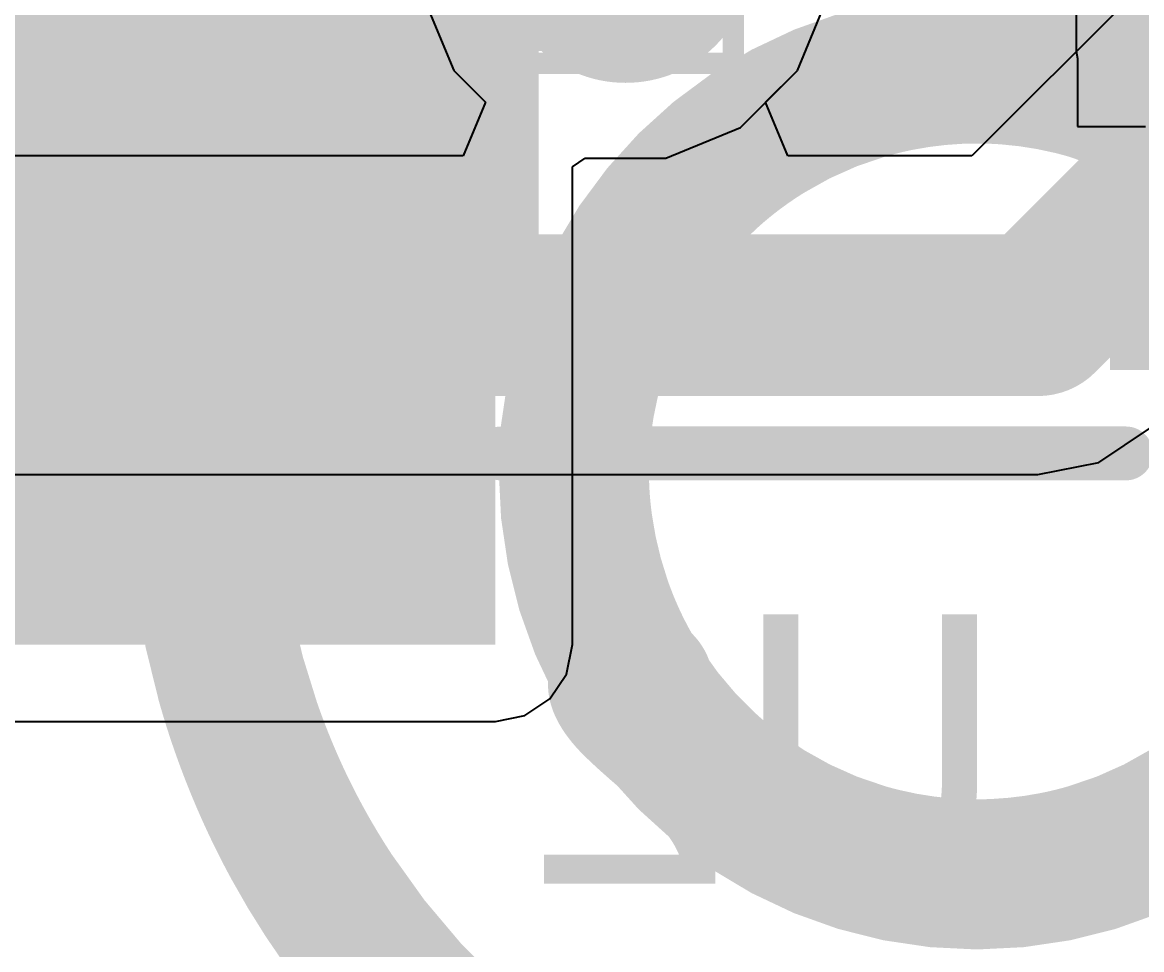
# Model space of a CAD drawing. Header units: inches. Extents: x -1.1 to 11.7, y -0.3 to 2.8.
# Drawn here: x 0.0886 to 0.1925, y 0.3099 to 0.396 of the extents above; entities that cross this region are included whole.
import ezdxf

# ---------------------------------------------------------------- set-up
doc = ezdxf.new("R2010")
doc.units = ezdxf.units.IN
doc.header["$MEASUREMENT"] = 0
for name, color, linetype in [('Bottom Layer', 5, 'Continuous'), ('Bottom Overlay', 54, 'Continuous'), ('Bottom Paste', 16, 'Continuous'), ('Bottom Solder', 6, 'Continuous'), ('Dimensions', 6, 'Continuous'), ('Drill Drawing', 1, 'Continuous'), ('Top Layer', 1, 'Continuous')]:
    doc.layers.add(name, color=color, linetype=linetype)
doc.styles.add('Arial', font='', dxfattribs={"height": 0.2})
doc.styles.get('Arial').set_extended_font_data('Arial')

# ---------------------------------------------------------------- blocks, each defined once
blk = doc.blocks.new('TSOT_23_8_B_29')
at = {"layer": 'Bottom Layer'}
for points in [[(0.0718504, 0.02952755), (0.0305118, 0.02952755), (0.0305118, 0.04724405), (0.0718504, 0.04724405)], [(0.0718504, 0.00393695), (0.0305118, 0.00393695), (0.0305118, 0.02165345), (0.0718504, 0.02165345)]]:
    blk.add_hatch(color=5, dxfattribs=at).paths.add_polyline_path(points)
at = {"layer": 'Bottom Paste'}
for points in [[(0.0718504, 0.02952755), (0.0305118, 0.02952755), (0.0305118, 0.04724405), (0.0718504, 0.04724405)], [(0.0718504, 0.00393695), (0.0305118, 0.00393695), (0.0305118, 0.02165345), (0.0718504, 0.02165345)]]:
    blk.add_hatch(color=16, dxfattribs=at).paths.add_polyline_path(points)
at = {"layer": 'Bottom Solder'}
for points in [[(-0.0265118, 0.02552755), (-0.0758504, 0.02552755), (-0.0758504, 0.05124405), (-0.0265118, 0.05124405)], [(0.0758504, 0.02552755), (0.0265118, 0.02552755), (0.0265118, 0.05124405), (0.0758504, 0.05124405)], [(-0.0265118, -6.305e-05), (-0.0758504, -6.305e-05), (-0.0758504, 0.02565345), (-0.0265118, 0.02565345)], [(0.0758504, -6.305e-05), (0.0265118, -6.305e-05), (0.0265118, 0.02565345), (0.0758504, 0.02565345)]]:
    blk.add_hatch(color=6, dxfattribs=at).paths.add_polyline_path(points)
at = {"layer": 'Bottom Overlay', "const_width": 0.005}
for points in [[(0.03, 0.0589999), (-0.028, 0.0589999)], [(0.023, 0.0589999), (-0.024, 0.0589999)]]:
    blk.add_lwpolyline(points, dxfattribs=at)
at = {"layer": 'Bottom Overlay', "const_width": 0.0025}
for points in [[(-0.02925, 0.0589999, 1), (-0.02675, 0.0589999, 1)], [(-0.02525, 0.0589999, 1), (-0.02275, 0.0589999, 1)], [(0.02175, 0.0589999, 1), (0.02425, 0.0589999, 1)], [(0.02875, 0.0589999, 1), (0.03125, 0.0589999, 1)]]:
    blk.add_lwpolyline(points, format="xyb", close=True, dxfattribs=at)

msp = doc.modelspace()

# ---------------------------------------------------------------- hatches: boundary and pattern name
at = {"layer": 'Bottom Layer'}
h = msp.add_hatch(color=5, dxfattribs=at)
edge = h.paths.add_edge_path()
edge.add_arc((0.1445591, 0.4022048), 0.011811, 0, 360)
for points in [[(0.0477192, 0.3933465), (0.144559, 0.3933465), (0.144559, 0.4110631), (0.0477192, 0.4110631)], [(0.0911496, 0.3382559), (0.1324882, 0.3382559), (0.1324882, 0.3854725), (0.0911496, 0.3854725)], [(0.0477192, 0.3382559), (0.1324882, 0.3382559), (0.1324882, 0.3677559), (0.0477192, 0.3677559)]]:
    msp.add_hatch(color=5, dxfattribs=at).paths.add_polyline_path(points)
at = {"layer": 'Top Layer'}
h = msp.add_hatch(color=1, dxfattribs=at)
edge = h.paths.add_edge_path()
edge.add_arc((0.1445591, 0.4022048), 0.011811, 0, 360)

# ---------------------------------------------------------------- linework, layer by layer
at = {"layer": 'Bottom Layer'}
for p, q in [((0.1863747, 0.4110631), (0.1863747, 0.3933465)), ((0.1605063, 0.3915492), (0.1633701, 0.3984631)), ((0.1863747, 0.3933465), (0.1865118, 0.3926573)), ((0.1865118, 0.3926573), (0.1865118, 0.3863466)), ((0.1552147, 0.3862576), (0.1605063, 0.3915492)), ((0.1483008, 0.3833938), (0.1552147, 0.3862576)), ((0.1865118, 0.3863466), (0.1928221, 0.3863466)), ((0.1396253, 0.3825972), (0.1408175, 0.3833938)), ((0.1408175, 0.3833938), (0.1483008, 0.3833938)), ((0.1396253, 0.3382559), (0.1396253, 0.3825972)), ((0.139082, 0.3355247), (0.1396253, 0.3382559)), ((0.1375349, 0.3332092), (0.139082, 0.3355247)), ((0.1352194, 0.3316621), (0.1375349, 0.3332092)), ((0.1324882, 0.3311188), (0.1352194, 0.3316621)), ((0.0564433, 0.3311188), (0.1324882, 0.3311188))]:
    msp.add_line(p, q, dxfattribs=at)
at = {"layer": 'Dimensions', "const_width": 0.01}
for points in [[(0.1771653, 0.2824546, -0.9999999999999999), (0.1771653, 0.426207)], [(0.1771653, 0.426207, -0.9999999999999999), (0.1771653, 0.2824546)], [(0.1229799, 0.3984837, -0.0391388887433148), (0.1306259, 0.4064881)], [(0.1124061, 0.3898399, -0.0471097513036538), (0.1200609, 0.4011615)], [(0.1198036, 0.3942786, -0.0187190026872253), (0.1229799, 0.3984836)], [(0.1175566, 0.3908494, -0.0147200965548678), (0.1198035, 0.3942787)], [(0.1771653, 0.3149607, -0.9999999999999999), (0.1771653, 0.3937009)], [(0.1771653, 0.3937009, -0.9999999999999999), (0.1771653, 0.3149607)], [(0.1154821, 0.3872285, -0.0151452644578906), (0.1175566, 0.3908493)], [(0.1109628, 0.3870605, -0.0106736875926278), (0.1124062, 0.3898398)], [(0.1703049, 0.389095, -0.0373303142991681), (0.1754967, 0.3897252)], [(0.1754967, 0.3897252, -0.0061585918163875), (0.1763769, 0.3897552)], [(0.1763768, 0.3897552, -0.0044722445668338), (0.1770233, 0.3897635)], [(0.1771653, 0.3897638, -0.0049451463073118), (0.1778813, 0.3897567)], [(0.1778814, 0.3897568, -0.0056203570076004), (0.1786859, 0.3897319)], [(0.1786858, 0.3897318, -0.0079510445526152), (0.1798105, 0.3896664)], [(0.1680233, 0.3885644, -0.0067827119782639), (0.1689631, 0.3888022)], [(0.1689631, 0.3888021, -0.009708849412881), (0.1703049, 0.3890949)], [(0.1798106, 0.3896664, -0.0413833707397993), (0.1855374, 0.3887612)], [(0.1855374, 0.3887612, -0.0067968902490637), (0.1864797, 0.3885178)], [(0.158463, 0.3844266, -0.0682030639463035), (0.167244, 0.3883465)], [(0.1672441, 0.3883465, -0.0056036986088222), (0.1680233, 0.3885644)], [(0.1870865, 0.3883465, -0.0902708687378369), (0.1984251, 0.3826772)], [(0.1100298, 0.3850939, -0.0073400243962091), (0.1109628, 0.3870605)], [(0.1092459, 0.3833169, -0.0064810594430288), (0.1100296, 0.385094)], [(0.1139411, 0.3841502, -0.0049075996354133), (0.1145173, 0.3853479)], [(0.113386, 0.3829361, -0.004872096062237), (0.1139411, 0.3841502)], [(0.1559054, 0.3826772, -0.0218323618464456), (0.1584629, 0.3844266)], [(0.1085956, 0.3817396, -0.0056316888897181), (0.1092461, 0.3833168)], [(0.1127483, 0.3814586, -0.0058071249750266), (0.113386, 0.3829361)], [(0.1120443, 0.3797077, -0.0067320469305141), (0.1127484, 0.3814585)], [(0.1535766, 0.3807669, -0.0074826221355227), (0.154375, 0.38146)], [(0.1543749, 0.38146, -0.0058063805844658), (0.155002, 0.3819758)], [(0.155002, 0.3819759, -0.0049755696394592), (0.1555432, 0.3824018)], [(0.1497011, 0.3767099, -0.0391388887434228), (0.1535765, 0.3807669)], [(0.108306, 0.3662524, -0.0487972336012859), (0.1120443, 0.3797077)], [(0.1065715, 0.3760149, -0.006747816813891), (0.10719, 0.3779273)], [(0.1480912, 0.3745786, -0.0187190026872608), (0.1497012, 0.3767099)], [(0.1058886, 0.3736642, -0.0083060314049832), (0.1065715, 0.3760149)], [(0.1469524, 0.3728404, -0.0147200965549579), (0.1480912, 0.3745785)], [(0.1042159, 0.3658687, -0.0274432290661183), (0.1058886, 0.3736643)], [(0.1459008, 0.3710051, -0.0151452644577256), (0.1469524, 0.3728403)], [(0.1451198, 0.3694449, -0.0049075996358668), (0.1454119, 0.370052)], [(0.1448385, 0.3688295, -0.0048720960623031), (0.1451199, 0.3694449)], [(0.1441584, 0.3671932, -0.0067320469301091), (0.1445153, 0.3680806)], [(0.1445152, 0.3680807, -0.0058071249746379), (0.1448385, 0.3688296)], [(0.1422636, 0.3603733, -0.0487972336012528), (0.1441584, 0.3671932)], [(0.1036589, 0.3614698, -0.0152153428535444), (0.1042159, 0.3658686)], [(0.1078804, 0.3635083, -0.0097975779504113), (0.1083059, 0.3662524)], [(0.1076175, 0.3612973, -0.007943985243837), (0.1078804, 0.3635083)], [(0.1034659, 0.3590298, -0.0083070982063592), (0.1036589, 0.3614698)], [(0.1074453, 0.3593537, -0.0070415838572112), (0.1076175, 0.3612973)], [(0.142048, 0.3589824, -0.0097975779504163), (0.1422636, 0.3603732)], [(0.1033677, 0.3570224, -0.0067489343047371), (0.1034658, 0.3590297)], [(0.1073415, 0.3576825, -0.0061109661227111), (0.1074453, 0.3593537)], [(0.1419147, 0.3578618, -0.0079439852443422), (0.1420479, 0.3589824)], [(0.1072787, 0.3560078, -0.0061868959373074), (0.1073415, 0.3576825)], [(0.1418274, 0.3568766, -0.0070415838572904), (0.1419147, 0.3578618)], [(0.1033372, 0.3527582, -0.014063682253054), (0.1033676, 0.3570224)], [(0.1417747, 0.3560296, -0.0061109661232338), (0.1418274, 0.3568766)], [(0.1072582, 0.3540511, -0.0073211807791046), (0.1072787, 0.3560077)], [(0.1417429, 0.3551808, -0.0061868959369829), (0.1417747, 0.3560296)], [(0.1417325, 0.354189, -0.007321180778584), (0.1417429, 0.3551808)], [(0.1072787, 0.3526537, -0.0052179644257404), (0.1072582, 0.3540511)], [(0.141743, 0.3534807, -0.0052179644256622), (0.1417326, 0.354189)], [(0.1417747, 0.3526319, -0.00618689593741), (0.1417429, 0.3534807)], [(0.1034065, 0.3507446, -0.0066948578352428), (0.1033373, 0.3527583)], [(0.1073415, 0.350979, -0.0061868959368587), (0.1072787, 0.3526537)], [(0.1418274, 0.3517849, -0.0061109661223755), (0.1417747, 0.3526319)], [(0.1419147, 0.3507997, -0.0070415838573206), (0.1418274, 0.3517849)], [(0.1035462, 0.348518, -0.0074924718414342), (0.1034064, 0.3507445)], [(0.1074453, 0.3493078, -0.0061109661229302), (0.1073415, 0.350979)], [(0.1420479, 0.3496791, -0.0079439852439936), (0.1419147, 0.3507997)], [(0.1076175, 0.3473642, -0.0070415838575885), (0.1074453, 0.3493078)], [(0.1437324, 0.3426294, -0.0499871159794677), (0.1420479, 0.3496791)], [(0.1060701, 0.3343429, -0.0494730595163319), (0.1035463, 0.348518)], [(0.1078804, 0.3451532, -0.0079439852441744), (0.1076175, 0.3473642)], [(0.1112037, 0.3312444, -0.0499871159794831), (0.1078804, 0.3451532)], [(0.1441584, 0.3414683, -0.0086088158079866), (0.1437324, 0.3426294)], [(0.1445153, 0.3405809, -0.0067320469302576), (0.1441584, 0.3414683)], [(0.1448385, 0.3398319, -0.0058071249744819), (0.1445152, 0.3405808)], [(0.1451199, 0.3392166, -0.0048720960623194), (0.1448385, 0.339832)], [(0.1454119, 0.3386095, -0.004907599635854), (0.1451198, 0.3392166)], [(0.146481, 0.3366122, -0.0085718064239007), (0.1459008, 0.3376564)], [(0.1475116, 0.3349398, -0.0139848636295043), (0.146481, 0.3366122)], [(0.15305, 0.3283752, -0.0601378076736509), (0.1475115, 0.3349398)], [(0.10698, 0.3313613, -0.0105841177243759), (0.10607, 0.3343428)], [(0.1077096, 0.3292481, -0.0075101697244054), (0.1069801, 0.3313613)], [(0.1120442, 0.3289538, -0.0086088158078645), (0.1112037, 0.3312444)], [(0.1084229, 0.3273582, -0.0067138441169925), (0.1077096, 0.3292481)], [(0.1127484, 0.327203, -0.0067320469305902), (0.1120443, 0.3289538)], [(0.1540189, 0.3275054, -0.0091681572689771), (0.1530501, 0.3283752)], [(0.1547327, 0.3269042, -0.0066408713472453), (0.1540188, 0.3275054)], [(0.113386, 0.3257254, -0.0058071249749474), (0.1127483, 0.3272029)], [(0.1553625, 0.3264, -0.0058044304275944), (0.1547327, 0.3269042)], [(0.1559055, 0.3259843, -0.0049785840977641), (0.1553625, 0.3264001)], [(0.1139411, 0.3245113, -0.0048720960621239), (0.113386, 0.3257254)], [(0.1672441, 0.320315, -0.0902708687378514), (0.1559055, 0.3259843)], [(0.1984252, 0.3259843, -0.0218323618464154), (0.1958677, 0.3242349)], [(0.1145173, 0.3233136, -0.0049075996354133), (0.1139411, 0.3245113)], [(0.1958676, 0.3242349, -0.0682030639462853), (0.1870866, 0.320315)], [(0.1112915, 0.320943, -0.0065102768668563), (0.1104426, 0.3226809)], [(0.1166266, 0.3193729, -0.0085718064239563), (0.115482, 0.3214329)], [(0.1124122, 0.3188104, -0.0081952324306315), (0.1112916, 0.3209431)], [(0.1687932, 0.3199003, -0.0067968902495449), (0.1678509, 0.3201437)], [(0.1870866, 0.320315, -0.0056036986088077), (0.1863074, 0.3200971)], [(0.1186598, 0.3160734, -0.0139848636293288), (0.1166265, 0.319373)], [(0.1745201, 0.3189951, -0.0413833707397224), (0.1687933, 0.3199003)], [(0.1840258, 0.3195665, -0.0373303142992324), (0.178834, 0.3189363)], [(0.1853675, 0.3198594, -0.0097088494125603), (0.1840257, 0.3195666)], [(0.1863073, 0.3200971, -0.0067827119782603), (0.1853675, 0.3198593)], [(0.1169934, 0.3114974, -0.0298016216732863), (0.1124122, 0.3188104)], [(0.1756448, 0.3189297, -0.0079510445529096), (0.1745201, 0.3189951)], [(0.1764493, 0.3189047, -0.0056203570076004), (0.1756448, 0.3189296)], [(0.1771653, 0.3188977, -0.0049451463067932), (0.1764493, 0.3189048)], [(0.1779538, 0.3189063, -0.0044722445668054), (0.1773073, 0.318898)], [(0.1788339, 0.3189363, -0.0061585918159644), (0.1779537, 0.3189063)], [(0.129587, 0.3031216, -0.0601378076736229), (0.1186598, 0.3160733)], [(0.1194544, 0.3082426, -0.0140347294446215), (0.1169934, 0.3114975)], [(0.1209913, 0.3063874, -0.0081959382909878), (0.1194544, 0.3082426)], [(0.1222683, 0.304935, -0.0065109927969832), (0.1209913, 0.3063874)]]:
    msp.add_lwpolyline(points, format="xyb", dxfattribs=at)
at = {"layer": 'Dimensions', "const_width": 0.005}
for points in [[(0.1204799, 0.3984837, 1), (0.1254799, 0.3984837, 1)], [(0.1204799, 0.3984836, 1), (0.1254799, 0.3984836, 1)], [(0.1173035, 0.3942787, 1), (0.1223035, 0.3942787, 1)], [(0.1173036, 0.3942786, 1), (0.1223036, 0.3942786, 1)], [(0.1746653, 0.3937009, 1), (0.1796653, 0.3937009, 1)], [(0.1746653, 0.3937009, 1), (0.1796653, 0.3937009, 1)], [(0.1746653, 0.3937008, 1), (0.1796653, 0.3937008, 1)], [(0.1150566, 0.3908494, 1), (0.1200566, 0.3908494, 1)], [(0.1150566, 0.3908493, 1), (0.1200566, 0.3908493, 1)], [(0.1099061, 0.3898399, 1), (0.1149061, 0.3898399, 1)], [(0.1099062, 0.3898398, 1), (0.1149062, 0.3898398, 1)], [(0.1729967, 0.3897252, 1), (0.1779967, 0.3897252, 1)], [(0.1729967, 0.3897252, 1), (0.1779967, 0.3897252, 1)], [(0.1738768, 0.3897552, 1), (0.1788768, 0.3897552, 1)], [(0.1738769, 0.3897552, 1), (0.1788769, 0.3897552, 1)], [(0.1745233, 0.3897635, 1), (0.1795233, 0.3897635, 1)], [(0.1745233, 0.3897635, 1), (0.1795233, 0.3897635, 1)], [(0.1746653, 0.3897638, 1), (0.1796653, 0.3897638, 1)], [(0.1746653, 0.3897638, 1), (0.1796653, 0.3897638, 1)], [(0.1746653, 0.3897638, 1), (0.1796653, 0.3897638, 1)], [(0.1753813, 0.3897567, 1), (0.1803813, 0.3897567, 1)], [(0.1753814, 0.3897568, 1), (0.1803814, 0.3897568, 1)], [(0.1761858, 0.3897318, 1), (0.1811858, 0.3897318, 1)], [(0.1761859, 0.3897319, 1), (0.1811859, 0.3897319, 1)], [(0.1664631, 0.3888022, 1), (0.1714631, 0.3888022, 1)], [(0.1664631, 0.3888021, 1), (0.1714631, 0.3888021, 1)], [(0.1678049, 0.389095, 1), (0.1728049, 0.389095, 1)], [(0.1678049, 0.3890949, 1), (0.1728049, 0.3890949, 1)], [(0.1773105, 0.3896664, 1), (0.1823105, 0.3896664, 1)], [(0.1773106, 0.3896664, 1), (0.1823106, 0.3896664, 1)], [(0.1830374, 0.3887612, 1), (0.1880374, 0.3887612, 1)], [(0.1830374, 0.3887612, 1), (0.1880374, 0.3887612, 1)], [(0.164744, 0.3883465, 1), (0.169744, 0.3883465, 1)], [(0.1647441, 0.3883465, 1), (0.1697441, 0.3883465, 1)], [(0.1655233, 0.3885644, 1), (0.1705233, 0.3885644, 1)], [(0.1655233, 0.3885644, 1), (0.1705233, 0.3885644, 1)], [(0.1839797, 0.3885178, 1), (0.1889797, 0.3885178, 1)], [(0.1839797, 0.3885178, 1), (0.1889797, 0.3885178, 1)], [(0.1845865, 0.3883465, 1), (0.1895865, 0.3883465, 1)], [(0.1845866, 0.3883465, 1), (0.1895866, 0.3883465, 1)], [(0.1084628, 0.3870605, 1), (0.1134628, 0.3870605, 1)], [(0.1084628, 0.3870605, 1), (0.1134628, 0.3870605, 1)], [(0.112982, 0.3872285, 1), (0.117982, 0.3872285, 1)], [(0.1129821, 0.3872285, 1), (0.1179821, 0.3872285, 1)], [(0.1124931, 0.3862939, 1), (0.1174931, 0.3862939, 1)], [(0.1124931, 0.3862939, 1), (0.1174931, 0.3862939, 1)], [(0.1075296, 0.385094, 1), (0.1125296, 0.385094, 1)], [(0.1075298, 0.3850939, 1), (0.1125298, 0.3850939, 1)], [(0.1120173, 0.3853479, 1), (0.1170173, 0.3853479, 1)], [(0.1120173, 0.3853479, 1), (0.1170173, 0.3853479, 1)], [(0.1114411, 0.3841502, 1), (0.1164411, 0.3841502, 1)], [(0.1114411, 0.3841502, 1), (0.1164411, 0.3841502, 1)], [(0.1559629, 0.3844266, 1), (0.1609629, 0.3844266, 1)], [(0.155963, 0.3844266, 1), (0.160963, 0.3844266, 1)], [(0.1067459, 0.3833169, 1), (0.1117459, 0.3833169, 1)], [(0.1067461, 0.3833168, 1), (0.1117461, 0.3833168, 1)], [(0.110886, 0.3829361, 1), (0.115886, 0.3829361, 1)], [(0.110886, 0.3829361, 1), (0.115886, 0.3829361, 1)], [(0.1534054, 0.3826772, 1), (0.1584054, 0.3826772, 1)], [(0.1534055, 0.3826772, 1), (0.1584055, 0.3826772, 1)], [(0.1060054, 0.3815126, 1), (0.1110054, 0.3815126, 1)], [(0.1060054, 0.3815126, 1), (0.1110054, 0.3815126, 1)], [(0.1060956, 0.3817396, 1), (0.1110956, 0.3817396, 1)], [(0.1060956, 0.3817396, 1), (0.1110956, 0.3817396, 1)], [(0.1102483, 0.3814586, 1), (0.1152483, 0.3814586, 1)], [(0.1102484, 0.3814585, 1), (0.1152484, 0.3814585, 1)], [(0.1518749, 0.38146, 1), (0.1568749, 0.38146, 1)], [(0.151875, 0.38146, 1), (0.156875, 0.38146, 1)], [(0.152502, 0.3819759, 1), (0.157502, 0.3819759, 1)], [(0.152502, 0.3819758, 1), (0.157502, 0.3819758, 1)], [(0.1530432, 0.3824018, 1), (0.1580432, 0.3824018, 1)], [(0.1530432, 0.3824017, 1), (0.1580432, 0.3824017, 1)], [(0.1055827, 0.3804216, 1), (0.1105827, 0.3804216, 1)], [(0.1055827, 0.3804216, 1), (0.1105827, 0.3804216, 1)], [(0.1056634, 0.3806337, 1), (0.1106634, 0.3806337, 1)], [(0.1056634, 0.3806337, 1), (0.1106634, 0.3806337, 1)], [(0.1057458, 0.3808484, 1), (0.1107458, 0.3808484, 1)], [(0.1057458, 0.3808484, 1), (0.1107458, 0.3808484, 1)], [(0.1058302, 0.3810662, 1), (0.1108302, 0.3810662, 1)], [(0.1058302, 0.3810662, 1), (0.1108302, 0.3810662, 1)], [(0.1059167, 0.3812875, 1), (0.1109167, 0.3812875, 1)], [(0.1059167, 0.3812875, 1), (0.1109167, 0.3812875, 1)], [(0.1510765, 0.3807669, 1), (0.1560765, 0.3807669, 1)], [(0.1510766, 0.3807669, 1), (0.1560766, 0.3807669, 1)], [(0.1051995, 0.3793853, 1), (0.1101995, 0.3793853, 1)], [(0.1051995, 0.3793853, 1), (0.1101995, 0.3793853, 1)], [(0.105274, 0.3795907, 1), (0.110274, 0.3795907, 1)], [(0.105274, 0.3795907, 1), (0.110274, 0.3795907, 1)], [(0.1055036, 0.3802117, 1), (0.1105036, 0.3802117, 1)], [(0.1055036, 0.3802117, 1), (0.1105036, 0.3802117, 1)], [(0.1095443, 0.3797077, 1), (0.1145443, 0.3797077, 1)], [(0.1095443, 0.3797077, 1), (0.1145443, 0.3797077, 1)], [(0.1048347, 0.3783504, 1), (0.1098347, 0.3783504, 1)], [(0.1048347, 0.3783504, 1), (0.1098347, 0.3783504, 1)], [(0.1049072, 0.3785599, 1), (0.1099072, 0.3785599, 1)], [(0.1049072, 0.3785599, 1), (0.1099072, 0.3785599, 1)], [(0.1049797, 0.3787676, 1), (0.1099797, 0.3787676, 1)], [(0.1049797, 0.3787676, 1), (0.1099797, 0.3787676, 1)], [(0.1050525, 0.3789742, 1), (0.1100525, 0.3789742, 1)], [(0.1050525, 0.3789742, 1), (0.1100525, 0.3789742, 1)], [(0.1051257, 0.3791799, 1), (0.1101257, 0.3791799, 1)], [(0.1051257, 0.3791799, 1), (0.1101257, 0.3791799, 1)], [(0.10469, 0.3779273, 1), (0.10969, 0.3779273, 1)], [(0.1046901, 0.3779272, 1), (0.1096901, 0.3779272, 1)], [(0.1472011, 0.3767099, 1), (0.1522011, 0.3767099, 1)], [(0.1472012, 0.3767099, 1), (0.1522012, 0.3767099, 1)], [(0.1040715, 0.3760149, 1), (0.1090715, 0.3760149, 1)], [(0.1040715, 0.3760149, 1), (0.1090715, 0.3760149, 1)], [(0.1455912, 0.3745786, 1), (0.1505912, 0.3745786, 1)], [(0.1455912, 0.3745785, 1), (0.1505912, 0.3745785, 1)], [(0.1033886, 0.3736643, 1), (0.1083886, 0.3736643, 1)], [(0.1033886, 0.3736642, 1), (0.1083886, 0.3736642, 1)], [(0.1444524, 0.3728404, 1), (0.1494524, 0.3728404, 1)], [(0.1444524, 0.3728403, 1), (0.1494524, 0.3728403, 1)], [(0.1429118, 0.370052, 1), (0.1479118, 0.370052, 1)], [(0.1429119, 0.370052, 1), (0.1479119, 0.370052, 1)], [(0.143153, 0.3705314, 1), (0.148153, 0.3705314, 1)], [(0.143153, 0.3705314, 1), (0.148153, 0.3705314, 1)], [(0.1434008, 0.3710051, 1), (0.1484008, 0.3710051, 1)], [(0.1434008, 0.3710051, 1), (0.1484008, 0.3710051, 1)], [(0.1426198, 0.3694449, 1), (0.1476198, 0.3694449, 1)], [(0.1426199, 0.3694449, 1), (0.1476199, 0.3694449, 1)], [(0.1420152, 0.3680807, 1), (0.1470152, 0.3680807, 1)], [(0.1420153, 0.3680806, 1), (0.1470153, 0.3680806, 1)], [(0.1423385, 0.3688296, 1), (0.1473385, 0.3688296, 1)], [(0.1423385, 0.3688295, 1), (0.1473385, 0.3688295, 1)], [(0.1416584, 0.3671932, 1), (0.1466584, 0.3671932, 1)], [(0.1416584, 0.3671932, 1), (0.1466584, 0.3671932, 1)], [(0.1017159, 0.3658687, 1), (0.1067159, 0.3658687, 1)], [(0.1017159, 0.3658686, 1), (0.1067159, 0.3658686, 1)], [(0.1058059, 0.3662524, 1), (0.1108059, 0.3662524, 1)], [(0.105806, 0.3662524, 1), (0.110806, 0.3662524, 1)], [(0.1053804, 0.3635083, 1), (0.1103804, 0.3635083, 1)], [(0.1053804, 0.3635083, 1), (0.1103804, 0.3635083, 1)], [(0.1011589, 0.3614698, 1), (0.1061589, 0.3614698, 1)], [(0.1011589, 0.3614698, 1), (0.1061589, 0.3614698, 1)], [(0.1051175, 0.3612973, 1), (0.1101175, 0.3612973, 1)], [(0.1051175, 0.3612973, 1), (0.1101175, 0.3612973, 1)], [(0.1397636, 0.3603733, 1), (0.1447636, 0.3603733, 1)], [(0.1397636, 0.3603732, 1), (0.1447636, 0.3603732, 1)], [(0.1009658, 0.3590297, 1), (0.1059658, 0.3590297, 1)], [(0.1009659, 0.3590298, 1), (0.1059659, 0.3590298, 1)], [(0.1049453, 0.3593537, 1), (0.1099453, 0.3593537, 1)], [(0.1049453, 0.3593537, 1), (0.1099453, 0.3593537, 1)], [(0.1395479, 0.3589824, 1), (0.1445479, 0.3589824, 1)], [(0.139548, 0.3589824, 1), (0.144548, 0.3589824, 1)], [(0.1048415, 0.3576825, 1), (0.1098415, 0.3576825, 1)], [(0.1048415, 0.3576825, 1), (0.1098415, 0.3576825, 1)], [(0.1394147, 0.3578618, 1), (0.1444147, 0.3578618, 1)], [(0.1394147, 0.3578618, 1), (0.1444147, 0.3578618, 1)], [(0.1008676, 0.3570224, 1), (0.1058676, 0.3570224, 1)], [(0.1008677, 0.3570224, 1), (0.1058677, 0.3570224, 1)], [(0.1393274, 0.3568766, 1), (0.1443274, 0.3568766, 1)], [(0.1393274, 0.3568766, 1), (0.1443274, 0.3568766, 1)], [(0.1047787, 0.3560078, 1), (0.1097787, 0.3560078, 1)], [(0.1047787, 0.3560077, 1), (0.1097787, 0.3560077, 1)], [(0.1392747, 0.3560296, 1), (0.1442747, 0.3560296, 1)], [(0.1392747, 0.3560296, 1), (0.1442747, 0.3560296, 1)], [(0.1392429, 0.3551808, 1), (0.1442429, 0.3551808, 1)], [(0.1392429, 0.3551808, 1), (0.1442429, 0.3551808, 1)], [(0.1047582, 0.3540511, 1), (0.1097582, 0.3540511, 1)], [(0.1047582, 0.3540511, 1), (0.1097582, 0.3540511, 1)], [(0.1392325, 0.354189, 1), (0.1442325, 0.354189, 1)], [(0.1392326, 0.354189, 1), (0.1442326, 0.354189, 1)], [(0.1392429, 0.3534807, 1), (0.1442429, 0.3534807, 1)], [(0.139243, 0.3534807, 1), (0.144243, 0.3534807, 1)], [(0.1008372, 0.3527582, 1), (0.1058372, 0.3527582, 1)], [(0.1008373, 0.3527583, 1), (0.1058373, 0.3527583, 1)], [(0.1047787, 0.3526537, 1), (0.1097787, 0.3526537, 1)], [(0.1047787, 0.3526537, 1), (0.1097787, 0.3526537, 1)], [(0.1392747, 0.3526319, 1), (0.1442747, 0.3526319, 1)], [(0.1392747, 0.3526319, 1), (0.1442747, 0.3526319, 1)], [(0.1393274, 0.3517849, 1), (0.1443274, 0.3517849, 1)], [(0.1393274, 0.3517849, 1), (0.1443274, 0.3517849, 1)], [(0.1009064, 0.3507445, 1), (0.1059064, 0.3507445, 1)], [(0.1009065, 0.3507446, 1), (0.1059065, 0.3507446, 1)], [(0.1048415, 0.350979, 1), (0.1098415, 0.350979, 1)], [(0.1048415, 0.350979, 1), (0.1098415, 0.350979, 1)], [(0.1394147, 0.3507997, 1), (0.1444147, 0.3507997, 1)], [(0.1394147, 0.3507997, 1), (0.1444147, 0.3507997, 1)], [(0.1049453, 0.3493078, 1), (0.1099453, 0.3493078, 1)], [(0.1049453, 0.3493078, 1), (0.1099453, 0.3493078, 1)], [(0.1395479, 0.3496791, 1), (0.1445479, 0.3496791, 1)], [(0.1395479, 0.3496791, 1), (0.1445479, 0.3496791, 1)], [(0.1010462, 0.348518, 1), (0.1060462, 0.348518, 1)], [(0.1010463, 0.348518, 1), (0.1060463, 0.348518, 1)], [(0.1051175, 0.3473642, 1), (0.1101175, 0.3473642, 1)], [(0.1051175, 0.3473642, 1), (0.1101175, 0.3473642, 1)], [(0.1053804, 0.3451532, 1), (0.1103804, 0.3451532, 1)], [(0.1053804, 0.3451532, 1), (0.1103804, 0.3451532, 1)], [(0.1412324, 0.3426294, 1), (0.1462324, 0.3426294, 1)], [(0.1412324, 0.3426294, 1), (0.1462324, 0.3426294, 1)], [(0.1416584, 0.3414683, 1), (0.1466584, 0.3414683, 1)], [(0.1416584, 0.3414683, 1), (0.1466584, 0.3414683, 1)], [(0.1420152, 0.3405808, 1), (0.1470152, 0.3405808, 1)], [(0.1420153, 0.3405809, 1), (0.1470153, 0.3405809, 1)], [(0.1423385, 0.339832, 1), (0.1473385, 0.339832, 1)], [(0.1423385, 0.3398319, 1), (0.1473385, 0.3398319, 1)], [(0.1426198, 0.3392166, 1), (0.1476198, 0.3392166, 1)], [(0.1426199, 0.3392166, 1), (0.1476199, 0.3392166, 1)], [(0.1429118, 0.3386095, 1), (0.1479118, 0.3386095, 1)], [(0.1429119, 0.3386095, 1), (0.1479119, 0.3386095, 1)], [(0.143153, 0.3381301, 1), (0.148153, 0.3381301, 1)], [(0.143153, 0.3381301, 1), (0.148153, 0.3381301, 1)], [(0.1434008, 0.3376564, 1), (0.1484008, 0.3376564, 1)], [(0.1434008, 0.3376564, 1), (0.1484008, 0.3376564, 1)], [(0.143981, 0.3366122, 1), (0.148981, 0.3366122, 1)], [(0.143981, 0.3366122, 1), (0.148981, 0.3366122, 1)], [(0.1450115, 0.3349398, 1), (0.1500115, 0.3349398, 1)], [(0.1450116, 0.3349398, 1), (0.1500116, 0.3349398, 1)], [(0.10357, 0.3343428, 1), (0.10857, 0.3343428, 1)], [(0.1035701, 0.3343429, 1), (0.1085701, 0.3343429, 1)], [(0.10448, 0.3313613, 1), (0.10948, 0.3313613, 1)], [(0.1044801, 0.3313613, 1), (0.1094801, 0.3313613, 1)], [(0.1087037, 0.3312444, 1), (0.1137037, 0.3312444, 1)], [(0.1087037, 0.3312444, 1), (0.1137037, 0.3312444, 1)], [(0.1052096, 0.3292481, 1), (0.1102096, 0.3292481, 1)], [(0.1052096, 0.3292481, 1), (0.1102096, 0.3292481, 1)], [(0.1095442, 0.3289538, 1), (0.1145442, 0.3289538, 1)], [(0.1095443, 0.3289538, 1), (0.1145443, 0.3289538, 1)], [(0.15055, 0.3283752, 1), (0.15555, 0.3283752, 1)], [(0.1505501, 0.3283752, 1), (0.1555501, 0.3283752, 1)], [(0.1515188, 0.3275054, 1), (0.1565188, 0.3275054, 1)], [(0.1515189, 0.3275054, 1), (0.1565189, 0.3275054, 1)], [(0.1059228, 0.3273582, 1), (0.1109228, 0.3273582, 1)], [(0.1059229, 0.3273582, 1), (0.1109229, 0.3273582, 1)], [(0.1060054, 0.3271489, 1), (0.1110054, 0.3271489, 1)], [(0.1060054, 0.3271489, 1), (0.1110054, 0.3271489, 1)], [(0.1060895, 0.3269376, 1), (0.1110895, 0.3269376, 1)], [(0.1060895, 0.3269376, 1), (0.1110895, 0.3269376, 1)], [(0.106176, 0.3267224, 1), (0.111176, 0.3267224, 1)], [(0.106176, 0.3267224, 1), (0.111176, 0.3267224, 1)], [(0.1062647, 0.3265039, 1), (0.1112647, 0.3265039, 1)], [(0.1062647, 0.3265039, 1), (0.1112647, 0.3265039, 1)], [(0.1102483, 0.3272029, 1), (0.1152483, 0.3272029, 1)], [(0.1102484, 0.327203, 1), (0.1152484, 0.327203, 1)], [(0.1522327, 0.3269042, 1), (0.1572327, 0.3269042, 1)], [(0.1522327, 0.3269042, 1), (0.1572327, 0.3269042, 1)], [(0.1528625, 0.3264001, 1), (0.1578625, 0.3264001, 1)], [(0.1528625, 0.3264, 1), (0.1578625, 0.3264, 1)], [(0.1063554, 0.3262824, 1), (0.1113554, 0.3262824, 1)], [(0.1063554, 0.3262824, 1), (0.1113554, 0.3262824, 1)], [(0.1064479, 0.3260584, 1), (0.1114479, 0.3260584, 1)], [(0.1064479, 0.3260584, 1), (0.1114479, 0.3260584, 1)], [(0.110886, 0.3257254, 1), (0.115886, 0.3257254, 1)], [(0.110886, 0.3257254, 1), (0.115886, 0.3257254, 1)], [(0.1534055, 0.3259843, 1), (0.1584055, 0.3259843, 1)], [(0.1534055, 0.3259843, 1), (0.1584055, 0.3259843, 1)], [(0.1068325, 0.3251466, 1), (0.1118325, 0.3251466, 1)], [(0.1068325, 0.3251466, 1), (0.1118325, 0.3251466, 1)], [(0.1069314, 0.324917, 1), (0.1119314, 0.324917, 1)], [(0.1069314, 0.324917, 1), (0.1119314, 0.324917, 1)], [(0.1070311, 0.3246876, 1), (0.1120311, 0.3246876, 1)], [(0.1070311, 0.3246876, 1), (0.1120311, 0.3246876, 1)], [(0.1071313, 0.324459, 1), (0.1121313, 0.324459, 1)], [(0.1071313, 0.324459, 1), (0.1121313, 0.324459, 1)], [(0.1114411, 0.3245113, 1), (0.1164411, 0.3245113, 1)], [(0.1114411, 0.3245113, 1), (0.1164411, 0.3245113, 1)], [(0.1072318, 0.3242315, 1), (0.1122318, 0.3242315, 1)], [(0.1072318, 0.3242315, 1), (0.1122318, 0.3242315, 1)], [(0.1073326, 0.3240056, 1), (0.1123326, 0.3240056, 1)], [(0.1073326, 0.3240056, 1), (0.1123326, 0.3240056, 1)], [(0.1074334, 0.3237818, 1), (0.1124334, 0.3237818, 1)], [(0.1074334, 0.3237818, 1), (0.1124334, 0.3237818, 1)], [(0.1120173, 0.3233136, 1), (0.1170173, 0.3233136, 1)], [(0.1120173, 0.3233136, 1), (0.1170173, 0.3233136, 1)], [(0.1933676, 0.3242349, 1), (0.1983676, 0.3242349, 1)], [(0.1933677, 0.3242349, 1), (0.1983677, 0.3242349, 1)], [(0.1079426, 0.3226809, 1), (0.1129426, 0.3226809, 1)], [(0.1079427, 0.3226809, 1), (0.1129427, 0.3226809, 1)], [(0.1124931, 0.3223676, 1), (0.1174931, 0.3223676, 1)], [(0.1124931, 0.3223676, 1), (0.1174931, 0.3223676, 1)], [(0.112982, 0.321433, 1), (0.117982, 0.321433, 1)], [(0.112982, 0.3214329, 1), (0.117982, 0.3214329, 1)], [(0.1087915, 0.320943, 1), (0.1137915, 0.320943, 1)], [(0.1087916, 0.3209431, 1), (0.1137916, 0.3209431, 1)], [(0.1647441, 0.320315, 1), (0.1697441, 0.320315, 1)], [(0.1647441, 0.320315, 1), (0.1697441, 0.320315, 1)], [(0.1653509, 0.3201437, 1), (0.1703509, 0.3201437, 1)], [(0.1653509, 0.3201437, 1), (0.1703509, 0.3201437, 1)], [(0.1845866, 0.320315, 1), (0.1895866, 0.320315, 1)], [(0.1845866, 0.320315, 1), (0.1895866, 0.320315, 1)], [(0.1141265, 0.319373, 1), (0.1191265, 0.319373, 1)], [(0.1141266, 0.3193729, 1), (0.1191266, 0.3193729, 1)], [(0.1662932, 0.3199003, 1), (0.1712932, 0.3199003, 1)], [(0.1662933, 0.3199003, 1), (0.1712933, 0.3199003, 1)], [(0.1815257, 0.3195666, 1), (0.1865257, 0.3195666, 1)], [(0.1815258, 0.3195665, 1), (0.1865258, 0.3195665, 1)], [(0.1828675, 0.3198594, 1), (0.1878675, 0.3198594, 1)], [(0.1828675, 0.3198593, 1), (0.1878675, 0.3198593, 1)], [(0.1838073, 0.3200971, 1), (0.1888073, 0.3200971, 1)], [(0.1838074, 0.3200971, 1), (0.1888074, 0.3200971, 1)], [(0.1099122, 0.3188104, 1), (0.1149122, 0.3188104, 1)], [(0.1099122, 0.3188104, 1), (0.1149122, 0.3188104, 1)], [(0.1720201, 0.3189951, 1), (0.1770201, 0.3189951, 1)], [(0.1720201, 0.3189951, 1), (0.1770201, 0.3189951, 1)], [(0.1731448, 0.3189297, 1), (0.1781448, 0.3189297, 1)], [(0.1731448, 0.3189296, 1), (0.1781448, 0.3189296, 1)], [(0.1739493, 0.3189048, 1), (0.1789493, 0.3189048, 1)], [(0.1739493, 0.3189047, 1), (0.1789493, 0.3189047, 1)], [(0.1746653, 0.3188977, 1), (0.1796653, 0.3188977, 1)], [(0.1746653, 0.3188977, 1), (0.1796653, 0.3188977, 1)], [(0.1746653, 0.3188977, 1), (0.1796653, 0.3188977, 1)], [(0.1748073, 0.318898, 1), (0.1798073, 0.318898, 1)], [(0.1748074, 0.318898, 1), (0.1798074, 0.318898, 1)], [(0.1754537, 0.3189063, 1), (0.1804537, 0.3189063, 1)], [(0.1754538, 0.3189063, 1), (0.1804538, 0.3189063, 1)], [(0.1763339, 0.3189363, 1), (0.1813339, 0.3189363, 1)], [(0.176334, 0.3189363, 1), (0.181334, 0.3189363, 1)], [(0.1161598, 0.3160734, 1), (0.1211598, 0.3160734, 1)], [(0.1161598, 0.3160733, 1), (0.1211598, 0.3160733, 1)], [(0.1746653, 0.3149607, 1), (0.1796653, 0.3149607, 1)], [(0.1746653, 0.3149607, 1), (0.1796653, 0.3149607, 1)], [(0.1746653, 0.3149607, 1), (0.1796653, 0.3149607, 1)], [(0.1144934, 0.3114975, 1), (0.1194934, 0.3114975, 1)], [(0.1144934, 0.3114974, 1), (0.1194934, 0.3114974, 1)], [(0.1169544, 0.3082426, 1), (0.1219544, 0.3082426, 1)], [(0.1169544, 0.3082426, 1), (0.1219544, 0.3082426, 1)], [(0.1184913, 0.3063874, 1), (0.1234913, 0.3063874, 1)], [(0.1184913, 0.3063874, 1), (0.1234913, 0.3063874, 1)]]:
    msp.add_lwpolyline(points, format="xyb", close=True, dxfattribs=at)
at = {"layer": 'Dimensions', "const_width": 0.01}
for points in [[(0.1771653, 0.3897638), (0.1771653, 0.3937008)], [(0.1770233, 0.3897635), (0.1771653, 0.3897638)], [(0.1864797, 0.3885178), (0.1870866, 0.3883465)], [(0.1149931, 0.3862939), (0.115482, 0.3872285)], [(0.1145173, 0.3853479), (0.1149931, 0.3862939)], [(0.1555432, 0.3824017), (0.1559055, 0.3826772)], [(0.1084167, 0.3812875), (0.1085054, 0.3815126)], [(0.1085054, 0.3815126), (0.1085956, 0.3817396)], [(0.1080036, 0.3802117), (0.1080827, 0.3804216)], [(0.1080827, 0.3804216), (0.1081634, 0.3806337)], [(0.1081634, 0.3806337), (0.1082458, 0.3808484)], [(0.1082458, 0.3808484), (0.1083302, 0.3810662)], [(0.1083302, 0.3810662), (0.1084167, 0.3812875)], [(0.1076257, 0.3791799), (0.1076995, 0.3793853)], [(0.1076995, 0.3793853), (0.107774, 0.3795907)], [(0.107774, 0.3795907), (0.1080036, 0.3802117)], [(0.1071901, 0.3779272), (0.1073347, 0.3783504)], [(0.1073347, 0.3783504), (0.1074072, 0.3785599)], [(0.1074072, 0.3785599), (0.1074797, 0.3787676)], [(0.1074797, 0.3787676), (0.1075525, 0.3789742)], [(0.1075525, 0.3789742), (0.1076257, 0.3791799)], [(0.1454118, 0.370052), (0.145653, 0.3705314)], [(0.145653, 0.3705314), (0.1459008, 0.3710051)], [(0.1454118, 0.3386095), (0.145653, 0.3381301)], [(0.145653, 0.3381301), (0.1459008, 0.3376564)], [(0.1084228, 0.3273582), (0.1085054, 0.3271489)], [(0.1085054, 0.3271489), (0.1085895, 0.3269376)], [(0.1085895, 0.3269376), (0.108676, 0.3267224)], [(0.108676, 0.3267224), (0.1087647, 0.3265039)], [(0.1087647, 0.3265039), (0.1088554, 0.3262824)], [(0.1088554, 0.3262824), (0.1089479, 0.3260584)], [(0.1089479, 0.3260584), (0.1093325, 0.3251466)], [(0.1093325, 0.3251466), (0.1094314, 0.324917)], [(0.1094314, 0.324917), (0.1095311, 0.3246876)], [(0.1095311, 0.3246876), (0.1096313, 0.324459)], [(0.1096313, 0.324459), (0.1097318, 0.3242315)], [(0.1097318, 0.3242315), (0.1098326, 0.3240056)], [(0.1098326, 0.3240056), (0.1099334, 0.3237818)], [(0.1099334, 0.3237818), (0.1104427, 0.3226809)], [(0.1145173, 0.3233136), (0.1149931, 0.3223676)], [(0.1149931, 0.3223676), (0.115482, 0.321433)], [(0.1672441, 0.320315), (0.1678509, 0.3201437)], [(0.1771653, 0.3188977), (0.1773074, 0.318898)], [(0.1771653, 0.3149607), (0.1771653, 0.3188977)]]:
    msp.add_lwpolyline(points, dxfattribs=at)
at = {"layer": 'Drill Drawing', "const_width": 0.002}
for points in [[(0.1345591, 0.3922048), (0.1345591, 0.4122048)], [(0.1545591, 0.3922048), (0.1545591, 0.4122048)], [(0.1345591, 0.3922048), (0.1545591, 0.3922048)]]:
    msp.add_lwpolyline(points, dxfattribs=at)
at = {"layer": 'Drill Drawing', "const_width": 0.001}
for points in [[(0.1340591, 0.3922048, 1), (0.1350591, 0.3922048, 1)], [(0.1340591, 0.3922048, 1), (0.1350591, 0.3922048, 1)], [(0.1540591, 0.3922048, 1), (0.1550591, 0.3922048, 1)], [(0.1540591, 0.3922048, 1), (0.1550591, 0.3922048, 1)]]:
    msp.add_lwpolyline(points, format="xyb", close=True, dxfattribs=at)
at = {"layer": 'Top Layer'}
for p, q in [((0.2027314, 0.4096272), (0.1767107, 0.3836064)), ((0.1257481, 0.3984631), (0.1286119, 0.3915492)), ((0.1605063, 0.3915492), (0.1633701, 0.3984631)), ((0.1286119, 0.3915492), (0.1315547, 0.3886064)), ((0.1575635, 0.3886064), (0.1605063, 0.3915492)), ((0.1315547, 0.3886064), (0.1294836, 0.3836064)), ((0.1596346, 0.3836064), (0.1575635, 0.3886064)), ((0.1294836, 0.3836064), (0.0296037, 0.3836064)), ((0.1767107, 0.3836064), (0.1596346, 0.3836064)), ((0.188492, 0.3551636), (0.1932883, 0.3583684)), ((0.1828344, 0.3540382), (0.188492, 0.3551636)), ((0.02348, 0.3540382), (0.1828344, 0.3540382))]:
    msp.add_line(p, q, dxfattribs=at)
at = {"layer": 'Top Layer', "const_width": 0.015}
for points in [[(0.1828344, 0.3688223), (0.2175155, 0.4035034)], [(0.02348, 0.3688223), (0.1828344, 0.3688223)]]:
    msp.add_lwpolyline(points, dxfattribs=at)
at = {"layer": 'Top Layer', "const_width": 0.0075}
msp.add_lwpolyline([(0.1790844, 0.3688223, 1), (0.1865844, 0.3688223, 1)], format="xyb", close=True, dxfattribs=at)
msp.add_lwpolyline([(0.1790844, 0.3688223, 1), (0.1865844, 0.3688223, 1)], format="xyb", close=True, dxfattribs=at)

# ---------------------------------------------------------------- block references
at = {"rotation": 180}
msp.add_blockref('TSOT_23_8_B_29', (0.163, 0.415), dxfattribs=at)

# ---------------------------------------------------------------- texts
at = {"layer": 'Bottom Overlay', "style": 'Arial', "text_generation_flag": 2}
msp.add_text('U2', height=0.025, dxfattribs=at).set_placement((0.1798718, 0.3160552))

doc.saveas('drawing.dxf')
